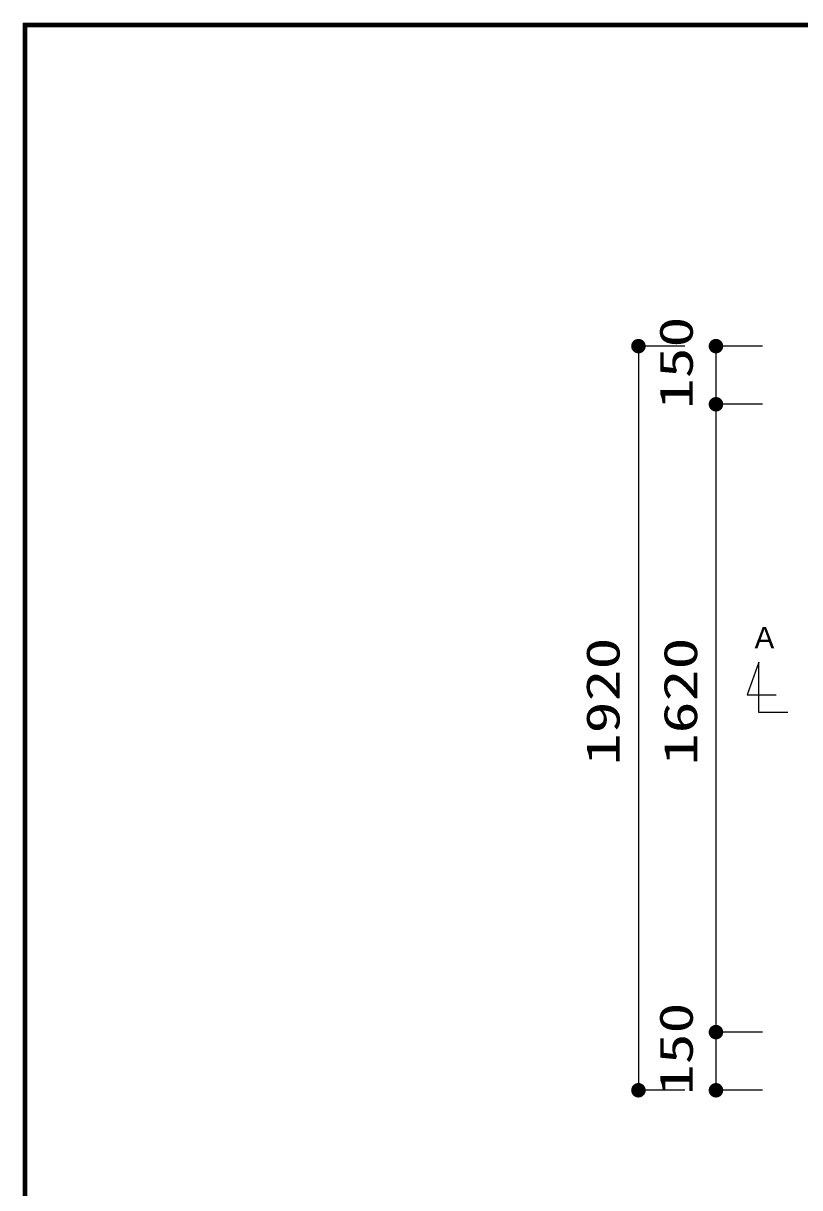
# Model space of a CAD drawing. Units: millimetres, scale not verified. Extents: x -9673 to 7645, y -6713 to 5365.
# Drawn here: x -8542 to -6539, y 2360 to 5365 of the extents above; entities that cross this region are included whole.
import ezdxf
from ezdxf.enums import TextEntityAlignment as Align

# ---------------------------------------------------------------- set-up
doc = ezdxf.new("R2010")
doc.units = ezdxf.units.MM
doc.header["$LTSCALE"] = 30
for name, color, linetype, lineweight in [('0-1_KIKI', 3, 'Continuous', 25), ('0-5_MOJI', 7, 'Continuous', 25), ('0-6_SUNPO', 7, 'Continuous', 25)]:
    doc.layers.add(name, color=color, linetype=linetype, lineweight=lineweight)
doc.styles.add('MS Gothic', font='')
doc.styles.add('ＭＳ ゴシック', font='')
doc.styles.get('MS Gothic').set_extended_font_data('MS Gothic')
doc.styles.get('ＭＳ ゴシック').set_extended_font_data('MS Gothic')

msp = doc.modelspace()

# ---------------------------------------------------------------- linework, layer by layer
at = {"layer": '0-1_KIKI'}
msp.add_lwpolyline([(-6569.72, 3586.55), (-6644.72, 3586.55), (-6644.72, 3716.55), (-6674.72, 3631.55), (-6599.72, 3631.55)], dxfattribs=at)
at = {"layer": '0-5_MOJI', "color": 4}
for p, q in [((-6835.39, 4531.55), (-6955.39, 4531.55)), ((-6955.39, 4531.55), (-6955.39, 2611.55)), ((-6635.39, 4531.55), (-6755.39, 4531.55)), ((-6755.39, 4531.55), (-6755.39, 4381.55)), ((-6635.39, 4381.55), (-6755.39, 4381.55)), ((-6635.39, 4381.55), (-6755.39, 4381.55)), ((-6755.39, 4381.55), (-6755.39, 2761.55)), ((-6635.39, 2761.55), (-6755.39, 2761.55)), ((-6635.39, 2761.55), (-6755.39, 2761.55)), ((-6755.39, 2761.55), (-6755.39, 2611.55)), ((-6835.39, 2611.55), (-6955.39, 2611.55)), ((-6635.39, 2611.55), (-6755.39, 2611.55))]:
    msp.add_line(p, q, dxfattribs=at)
at = {"layer": '0-5_MOJI'}
for points in [[(-6972.72, 4538.72), (-6955.39, 4531.55), (-6973.78, 4535.21)], [(-6970.98, 4541.97), (-6955.39, 4531.55), (-6972.72, 4538.72)], [(-6968.65, 4544.81), (-6955.39, 4531.55), (-6970.98, 4541.97)], [(-6965.81, 4547.14), (-6955.39, 4531.55), (-6968.65, 4544.81)], [(-6962.57, 4548.87), (-6955.39, 4531.55), (-6965.81, 4547.14)], [(-6959.05, 4549.94), (-6955.39, 4531.55), (-6962.57, 4548.87)], [(-6955.39, 4550.3), (-6955.39, 4531.55), (-6959.05, 4549.94)], [(-6951.74, 4549.94), (-6955.39, 4531.55), (-6955.39, 4550.3)], [(-6948.22, 4548.87), (-6955.39, 4531.55), (-6951.74, 4549.94)], [(-6944.98, 4547.14), (-6955.39, 4531.55), (-6948.22, 4548.87)], [(-6942.13, 4544.81), (-6955.39, 4531.55), (-6944.98, 4547.14)], [(-6939.8, 4541.97), (-6955.39, 4531.55), (-6942.13, 4544.81)], [(-6938.07, 4538.72), (-6955.39, 4531.55), (-6939.8, 4541.97)], [(-6937, 4535.21), (-6955.39, 4531.55), (-6938.07, 4538.72)], [(-6772.72, 4538.72), (-6755.39, 4531.55), (-6773.78, 4535.21)], [(-6770.98, 4541.97), (-6755.39, 4531.55), (-6772.72, 4538.72)], [(-6768.65, 4544.81), (-6755.39, 4531.55), (-6770.98, 4541.97)], [(-6765.81, 4547.14), (-6755.39, 4531.55), (-6768.65, 4544.81)], [(-6762.57, 4548.87), (-6755.39, 4531.55), (-6765.81, 4547.14)], [(-6759.05, 4549.94), (-6755.39, 4531.55), (-6762.57, 4548.87)], [(-6755.39, 4550.3), (-6755.39, 4531.55), (-6759.05, 4549.94)], [(-6751.74, 4549.94), (-6755.39, 4531.55), (-6755.39, 4550.3)], [(-6748.22, 4548.87), (-6755.39, 4531.55), (-6751.74, 4549.94)], [(-6744.98, 4547.14), (-6755.39, 4531.55), (-6748.22, 4548.87)], [(-6742.13, 4544.81), (-6755.39, 4531.55), (-6744.98, 4547.14)], [(-6739.8, 4541.97), (-6755.39, 4531.55), (-6742.13, 4544.81)], [(-6738.07, 4538.72), (-6755.39, 4531.55), (-6739.8, 4541.97)], [(-6737, 4535.21), (-6755.39, 4531.55), (-6738.07, 4538.72)], [(-6973.78, 4535.21), (-6955.39, 4531.55), (-6974.14, 4531.55)], [(-6974.14, 4531.55), (-6955.39, 4531.55), (-6973.78, 4527.89)], [(-6973.78, 4527.89), (-6955.39, 4531.55), (-6972.72, 4524.37)], [(-6972.72, 4524.37), (-6955.39, 4531.55), (-6970.98, 4521.13)], [(-6970.98, 4521.13), (-6955.39, 4531.55), (-6968.65, 4518.29)], [(-6968.65, 4518.29), (-6955.39, 4531.55), (-6965.81, 4515.96)], [(-6965.81, 4515.96), (-6955.39, 4531.55), (-6962.57, 4514.23)], [(-6962.57, 4514.23), (-6955.39, 4531.55), (-6959.05, 4513.16)], [(-6959.05, 4513.16), (-6955.39, 4531.55), (-6955.39, 4512.8)], [(-6936.64, 4531.55), (-6955.39, 4531.55), (-6937, 4535.21)], [(-6955.39, 4512.8), (-6955.39, 4531.55), (-6951.74, 4513.16)], [(-6951.74, 4513.16), (-6955.39, 4531.55), (-6948.22, 4514.23)], [(-6948.22, 4514.23), (-6955.39, 4531.55), (-6944.98, 4515.96)], [(-6944.98, 4515.96), (-6955.39, 4531.55), (-6942.13, 4518.29)], [(-6942.13, 4518.29), (-6955.39, 4531.55), (-6939.8, 4521.13)], [(-6939.8, 4521.13), (-6955.39, 4531.55), (-6938.07, 4524.37)], [(-6938.07, 4524.37), (-6955.39, 4531.55), (-6937, 4527.89)], [(-6937, 4527.89), (-6955.39, 4531.55), (-6936.64, 4531.55)], [(-6773.78, 4535.21), (-6755.39, 4531.55), (-6774.14, 4531.55)], [(-6774.14, 4531.55), (-6755.39, 4531.55), (-6773.78, 4527.89)], [(-6773.78, 4527.89), (-6755.39, 4531.55), (-6772.72, 4524.37)], [(-6772.72, 4524.37), (-6755.39, 4531.55), (-6770.98, 4521.13)], [(-6770.98, 4521.13), (-6755.39, 4531.55), (-6768.65, 4518.29)], [(-6768.65, 4518.29), (-6755.39, 4531.55), (-6765.81, 4515.96)], [(-6765.81, 4515.96), (-6755.39, 4531.55), (-6762.57, 4514.23)], [(-6762.57, 4514.23), (-6755.39, 4531.55), (-6759.05, 4513.16)], [(-6759.05, 4513.16), (-6755.39, 4531.55), (-6755.39, 4512.8)], [(-6736.64, 4531.55), (-6755.39, 4531.55), (-6737, 4535.21)], [(-6755.39, 4512.8), (-6755.39, 4531.55), (-6751.74, 4513.16)], [(-6751.74, 4513.16), (-6755.39, 4531.55), (-6748.22, 4514.23)], [(-6748.22, 4514.23), (-6755.39, 4531.55), (-6744.98, 4515.96)], [(-6744.98, 4515.96), (-6755.39, 4531.55), (-6742.13, 4518.29)], [(-6742.13, 4518.29), (-6755.39, 4531.55), (-6739.8, 4521.13)], [(-6739.8, 4521.13), (-6755.39, 4531.55), (-6738.07, 4524.37)], [(-6738.07, 4524.37), (-6755.39, 4531.55), (-6737, 4527.89)], [(-6737, 4527.89), (-6755.39, 4531.55), (-6736.64, 4531.55)], [(-6772.72, 4388.72), (-6755.39, 4381.55), (-6773.78, 4385.21)], [(-6772.72, 4388.72), (-6755.39, 4381.55), (-6773.78, 4385.21)], [(-6770.98, 4391.97), (-6755.39, 4381.55), (-6772.72, 4388.72)], [(-6770.98, 4391.97), (-6755.39, 4381.55), (-6772.72, 4388.72)], [(-6768.65, 4394.81), (-6755.39, 4381.55), (-6770.98, 4391.97)], [(-6768.65, 4394.81), (-6755.39, 4381.55), (-6770.98, 4391.97)], [(-6765.81, 4397.14), (-6755.39, 4381.55), (-6768.65, 4394.81)], [(-6765.81, 4397.14), (-6755.39, 4381.55), (-6768.65, 4394.81)], [(-6762.57, 4398.87), (-6755.39, 4381.55), (-6765.81, 4397.14)], [(-6762.57, 4398.87), (-6755.39, 4381.55), (-6765.81, 4397.14)], [(-6759.05, 4399.94), (-6755.39, 4381.55), (-6762.57, 4398.87)], [(-6759.05, 4399.94), (-6755.39, 4381.55), (-6762.57, 4398.87)], [(-6755.39, 4400.3), (-6755.39, 4381.55), (-6759.05, 4399.94)], [(-6755.39, 4400.3), (-6755.39, 4381.55), (-6759.05, 4399.94)], [(-6751.74, 4399.94), (-6755.39, 4381.55), (-6755.39, 4400.3)], [(-6751.74, 4399.94), (-6755.39, 4381.55), (-6755.39, 4400.3)], [(-6748.22, 4398.87), (-6755.39, 4381.55), (-6751.74, 4399.94)], [(-6748.22, 4398.87), (-6755.39, 4381.55), (-6751.74, 4399.94)], [(-6744.98, 4397.14), (-6755.39, 4381.55), (-6748.22, 4398.87)], [(-6744.98, 4397.14), (-6755.39, 4381.55), (-6748.22, 4398.87)], [(-6742.13, 4394.81), (-6755.39, 4381.55), (-6744.98, 4397.14)], [(-6742.13, 4394.81), (-6755.39, 4381.55), (-6744.98, 4397.14)], [(-6739.8, 4391.97), (-6755.39, 4381.55), (-6742.13, 4394.81)], [(-6739.8, 4391.97), (-6755.39, 4381.55), (-6742.13, 4394.81)], [(-6738.07, 4388.72), (-6755.39, 4381.55), (-6739.8, 4391.97)], [(-6738.07, 4388.72), (-6755.39, 4381.55), (-6739.8, 4391.97)], [(-6737, 4385.21), (-6755.39, 4381.55), (-6738.07, 4388.72)], [(-6737, 4385.21), (-6755.39, 4381.55), (-6738.07, 4388.72)], [(-6773.78, 4385.21), (-6755.39, 4381.55), (-6774.14, 4381.55)], [(-6773.78, 4385.21), (-6755.39, 4381.55), (-6774.14, 4381.55)], [(-6774.14, 4381.55), (-6755.39, 4381.55), (-6773.78, 4377.89)], [(-6774.14, 4381.55), (-6755.39, 4381.55), (-6773.78, 4377.89)], [(-6773.78, 4377.89), (-6755.39, 4381.55), (-6772.72, 4374.37)], [(-6773.78, 4377.89), (-6755.39, 4381.55), (-6772.72, 4374.37)], [(-6772.72, 4374.37), (-6755.39, 4381.55), (-6770.98, 4371.13)], [(-6772.72, 4374.37), (-6755.39, 4381.55), (-6770.98, 4371.13)], [(-6770.98, 4371.13), (-6755.39, 4381.55), (-6768.65, 4368.29)], [(-6770.98, 4371.13), (-6755.39, 4381.55), (-6768.65, 4368.29)], [(-6768.65, 4368.29), (-6755.39, 4381.55), (-6765.81, 4365.96)], [(-6768.65, 4368.29), (-6755.39, 4381.55), (-6765.81, 4365.96)], [(-6765.81, 4365.96), (-6755.39, 4381.55), (-6762.57, 4364.23)], [(-6765.81, 4365.96), (-6755.39, 4381.55), (-6762.57, 4364.23)], [(-6762.57, 4364.23), (-6755.39, 4381.55), (-6759.05, 4363.16)], [(-6762.57, 4364.23), (-6755.39, 4381.55), (-6759.05, 4363.16)], [(-6759.05, 4363.16), (-6755.39, 4381.55), (-6755.39, 4362.8)], [(-6759.05, 4363.16), (-6755.39, 4381.55), (-6755.39, 4362.8)], [(-6736.64, 4381.55), (-6755.39, 4381.55), (-6737, 4385.21)], [(-6736.64, 4381.55), (-6755.39, 4381.55), (-6737, 4385.21)], [(-6755.39, 4362.8), (-6755.39, 4381.55), (-6751.74, 4363.16)], [(-6751.74, 4363.16), (-6755.39, 4381.55), (-6748.22, 4364.23)], [(-6748.22, 4364.23), (-6755.39, 4381.55), (-6744.98, 4365.96)], [(-6744.98, 4365.96), (-6755.39, 4381.55), (-6742.13, 4368.29)], [(-6742.13, 4368.29), (-6755.39, 4381.55), (-6739.8, 4371.13)], [(-6739.8, 4371.13), (-6755.39, 4381.55), (-6738.07, 4374.37)], [(-6738.07, 4374.37), (-6755.39, 4381.55), (-6737, 4377.89)], [(-6737, 4377.89), (-6755.39, 4381.55), (-6736.64, 4381.55)], [(-6755.39, 4362.8), (-6755.39, 4381.55), (-6751.74, 4363.16)], [(-6751.74, 4363.16), (-6755.39, 4381.55), (-6748.22, 4364.23)], [(-6748.22, 4364.23), (-6755.39, 4381.55), (-6744.98, 4365.96)], [(-6744.98, 4365.96), (-6755.39, 4381.55), (-6742.13, 4368.29)], [(-6742.13, 4368.29), (-6755.39, 4381.55), (-6739.8, 4371.13)], [(-6739.8, 4371.13), (-6755.39, 4381.55), (-6738.07, 4374.37)], [(-6738.07, 4374.37), (-6755.39, 4381.55), (-6737, 4377.89)], [(-6737, 4377.89), (-6755.39, 4381.55), (-6736.64, 4381.55)], [(-6773.78, 2765.21), (-6755.39, 2761.55), (-6774.14, 2761.55)], [(-6773.78, 2765.21), (-6755.39, 2761.55), (-6774.14, 2761.55)], [(-6772.72, 2768.72), (-6755.39, 2761.55), (-6773.78, 2765.21)], [(-6772.72, 2768.72), (-6755.39, 2761.55), (-6773.78, 2765.21)], [(-6770.98, 2771.97), (-6755.39, 2761.55), (-6772.72, 2768.72)], [(-6770.98, 2771.97), (-6755.39, 2761.55), (-6772.72, 2768.72)], [(-6768.65, 2774.81), (-6755.39, 2761.55), (-6770.98, 2771.97)], [(-6768.65, 2774.81), (-6755.39, 2761.55), (-6770.98, 2771.97)], [(-6765.81, 2777.14), (-6755.39, 2761.55), (-6768.65, 2774.81)], [(-6765.81, 2777.14), (-6755.39, 2761.55), (-6768.65, 2774.81)], [(-6762.57, 2778.87), (-6755.39, 2761.55), (-6765.81, 2777.14)], [(-6762.57, 2778.87), (-6755.39, 2761.55), (-6765.81, 2777.14)], [(-6759.05, 2779.94), (-6755.39, 2761.55), (-6762.57, 2778.87)], [(-6759.05, 2779.94), (-6755.39, 2761.55), (-6762.57, 2778.87)], [(-6755.39, 2780.3), (-6755.39, 2761.55), (-6759.05, 2779.94)], [(-6755.39, 2780.3), (-6755.39, 2761.55), (-6759.05, 2779.94)], [(-6751.74, 2779.94), (-6755.39, 2761.55), (-6755.39, 2780.3)], [(-6751.74, 2779.94), (-6755.39, 2761.55), (-6755.39, 2780.3)], [(-6748.22, 2778.87), (-6755.39, 2761.55), (-6751.74, 2779.94)], [(-6748.22, 2778.87), (-6755.39, 2761.55), (-6751.74, 2779.94)], [(-6744.98, 2777.14), (-6755.39, 2761.55), (-6748.22, 2778.87)], [(-6744.98, 2777.14), (-6755.39, 2761.55), (-6748.22, 2778.87)], [(-6742.13, 2774.81), (-6755.39, 2761.55), (-6744.98, 2777.14)], [(-6742.13, 2774.81), (-6755.39, 2761.55), (-6744.98, 2777.14)], [(-6739.8, 2771.97), (-6755.39, 2761.55), (-6742.13, 2774.81)], [(-6739.8, 2771.97), (-6755.39, 2761.55), (-6742.13, 2774.81)], [(-6738.07, 2768.72), (-6755.39, 2761.55), (-6739.8, 2771.97)], [(-6738.07, 2768.72), (-6755.39, 2761.55), (-6739.8, 2771.97)], [(-6737, 2765.21), (-6755.39, 2761.55), (-6738.07, 2768.72)], [(-6737, 2765.21), (-6755.39, 2761.55), (-6738.07, 2768.72)], [(-6736.64, 2761.55), (-6755.39, 2761.55), (-6737, 2765.21)], [(-6736.64, 2761.55), (-6755.39, 2761.55), (-6737, 2765.21)], [(-6774.14, 2761.55), (-6755.39, 2761.55), (-6773.78, 2757.89)], [(-6774.14, 2761.55), (-6755.39, 2761.55), (-6773.78, 2757.89)], [(-6773.78, 2757.89), (-6755.39, 2761.55), (-6772.72, 2754.37)], [(-6773.78, 2757.89), (-6755.39, 2761.55), (-6772.72, 2754.37)], [(-6772.72, 2754.37), (-6755.39, 2761.55), (-6770.98, 2751.13)], [(-6772.72, 2754.37), (-6755.39, 2761.55), (-6770.98, 2751.13)], [(-6770.98, 2751.13), (-6755.39, 2761.55), (-6768.65, 2748.29)], [(-6770.98, 2751.13), (-6755.39, 2761.55), (-6768.65, 2748.29)], [(-6768.65, 2748.29), (-6755.39, 2761.55), (-6765.81, 2745.96)], [(-6768.65, 2748.29), (-6755.39, 2761.55), (-6765.81, 2745.96)], [(-6765.81, 2745.96), (-6755.39, 2761.55), (-6762.57, 2744.23)], [(-6765.81, 2745.96), (-6755.39, 2761.55), (-6762.57, 2744.23)], [(-6762.57, 2744.23), (-6755.39, 2761.55), (-6759.05, 2743.16)], [(-6762.57, 2744.23), (-6755.39, 2761.55), (-6759.05, 2743.16)], [(-6759.05, 2743.16), (-6755.39, 2761.55), (-6755.39, 2742.8)], [(-6759.05, 2743.16), (-6755.39, 2761.55), (-6755.39, 2742.8)], [(-6755.39, 2742.8), (-6755.39, 2761.55), (-6751.74, 2743.16)], [(-6751.74, 2743.16), (-6755.39, 2761.55), (-6748.22, 2744.23)], [(-6748.22, 2744.23), (-6755.39, 2761.55), (-6744.98, 2745.96)], [(-6744.98, 2745.96), (-6755.39, 2761.55), (-6742.13, 2748.29)], [(-6742.13, 2748.29), (-6755.39, 2761.55), (-6739.8, 2751.13)], [(-6739.8, 2751.13), (-6755.39, 2761.55), (-6738.07, 2754.37)], [(-6738.07, 2754.37), (-6755.39, 2761.55), (-6737, 2757.89)], [(-6737, 2757.89), (-6755.39, 2761.55), (-6736.64, 2761.55)], [(-6755.39, 2742.8), (-6755.39, 2761.55), (-6751.74, 2743.16)], [(-6751.74, 2743.16), (-6755.39, 2761.55), (-6748.22, 2744.23)], [(-6748.22, 2744.23), (-6755.39, 2761.55), (-6744.98, 2745.96)], [(-6744.98, 2745.96), (-6755.39, 2761.55), (-6742.13, 2748.29)], [(-6742.13, 2748.29), (-6755.39, 2761.55), (-6739.8, 2751.13)], [(-6739.8, 2751.13), (-6755.39, 2761.55), (-6738.07, 2754.37)], [(-6738.07, 2754.37), (-6755.39, 2761.55), (-6737, 2757.89)], [(-6737, 2757.89), (-6755.39, 2761.55), (-6736.64, 2761.55)], [(-6973.78, 2615.21), (-6955.39, 2611.55), (-6974.14, 2611.55)], [(-6972.72, 2618.72), (-6955.39, 2611.55), (-6973.78, 2615.21)], [(-6970.98, 2621.97), (-6955.39, 2611.55), (-6972.72, 2618.72)], [(-6968.65, 2624.81), (-6955.39, 2611.55), (-6970.98, 2621.97)], [(-6965.81, 2627.14), (-6955.39, 2611.55), (-6968.65, 2624.81)], [(-6962.57, 2628.87), (-6955.39, 2611.55), (-6965.81, 2627.14)], [(-6959.05, 2629.94), (-6955.39, 2611.55), (-6962.57, 2628.87)], [(-6955.39, 2630.3), (-6955.39, 2611.55), (-6959.05, 2629.94)], [(-6951.74, 2629.94), (-6955.39, 2611.55), (-6955.39, 2630.3)], [(-6948.22, 2628.87), (-6955.39, 2611.55), (-6951.74, 2629.94)], [(-6944.98, 2627.14), (-6955.39, 2611.55), (-6948.22, 2628.87)], [(-6942.13, 2624.81), (-6955.39, 2611.55), (-6944.98, 2627.14)], [(-6939.8, 2621.97), (-6955.39, 2611.55), (-6942.13, 2624.81)], [(-6938.07, 2618.72), (-6955.39, 2611.55), (-6939.8, 2621.97)], [(-6937, 2615.21), (-6955.39, 2611.55), (-6938.07, 2618.72)], [(-6936.64, 2611.55), (-6955.39, 2611.55), (-6937, 2615.21)], [(-6773.78, 2615.21), (-6755.39, 2611.55), (-6774.14, 2611.55)], [(-6772.72, 2618.72), (-6755.39, 2611.55), (-6773.78, 2615.21)], [(-6770.98, 2621.97), (-6755.39, 2611.55), (-6772.72, 2618.72)], [(-6768.65, 2624.81), (-6755.39, 2611.55), (-6770.98, 2621.97)], [(-6765.81, 2627.14), (-6755.39, 2611.55), (-6768.65, 2624.81)], [(-6762.57, 2628.87), (-6755.39, 2611.55), (-6765.81, 2627.14)], [(-6759.05, 2629.94), (-6755.39, 2611.55), (-6762.57, 2628.87)], [(-6755.39, 2630.3), (-6755.39, 2611.55), (-6759.05, 2629.94)], [(-6751.74, 2629.94), (-6755.39, 2611.55), (-6755.39, 2630.3)], [(-6748.22, 2628.87), (-6755.39, 2611.55), (-6751.74, 2629.94)], [(-6744.98, 2627.14), (-6755.39, 2611.55), (-6748.22, 2628.87)], [(-6742.13, 2624.81), (-6755.39, 2611.55), (-6744.98, 2627.14)], [(-6739.8, 2621.97), (-6755.39, 2611.55), (-6742.13, 2624.81)], [(-6738.07, 2618.72), (-6755.39, 2611.55), (-6739.8, 2621.97)], [(-6737, 2615.21), (-6755.39, 2611.55), (-6738.07, 2618.72)], [(-6736.64, 2611.55), (-6755.39, 2611.55), (-6737, 2615.21)], [(-6974.14, 2611.55), (-6955.39, 2611.55), (-6973.78, 2607.89)], [(-6973.78, 2607.89), (-6955.39, 2611.55), (-6972.72, 2604.37)], [(-6972.72, 2604.37), (-6955.39, 2611.55), (-6970.98, 2601.13)], [(-6970.98, 2601.13), (-6955.39, 2611.55), (-6968.65, 2598.29)], [(-6968.65, 2598.29), (-6955.39, 2611.55), (-6965.81, 2595.96)], [(-6965.81, 2595.96), (-6955.39, 2611.55), (-6962.57, 2594.23)], [(-6962.57, 2594.23), (-6955.39, 2611.55), (-6959.05, 2593.16)], [(-6959.05, 2593.16), (-6955.39, 2611.55), (-6955.39, 2592.8)], [(-6955.39, 2592.8), (-6955.39, 2611.55), (-6951.74, 2593.16)], [(-6951.74, 2593.16), (-6955.39, 2611.55), (-6948.22, 2594.23)], [(-6948.22, 2594.23), (-6955.39, 2611.55), (-6944.98, 2595.96)], [(-6944.98, 2595.96), (-6955.39, 2611.55), (-6942.13, 2598.29)], [(-6942.13, 2598.29), (-6955.39, 2611.55), (-6939.8, 2601.13)], [(-6939.8, 2601.13), (-6955.39, 2611.55), (-6938.07, 2604.37)], [(-6938.07, 2604.37), (-6955.39, 2611.55), (-6937, 2607.89)], [(-6937, 2607.89), (-6955.39, 2611.55), (-6936.64, 2611.55)], [(-6774.14, 2611.55), (-6755.39, 2611.55), (-6773.78, 2607.89)], [(-6773.78, 2607.89), (-6755.39, 2611.55), (-6772.72, 2604.37)], [(-6772.72, 2604.37), (-6755.39, 2611.55), (-6770.98, 2601.13)], [(-6770.98, 2601.13), (-6755.39, 2611.55), (-6768.65, 2598.29)], [(-6768.65, 2598.29), (-6755.39, 2611.55), (-6765.81, 2595.96)], [(-6765.81, 2595.96), (-6755.39, 2611.55), (-6762.57, 2594.23)], [(-6762.57, 2594.23), (-6755.39, 2611.55), (-6759.05, 2593.16)], [(-6759.05, 2593.16), (-6755.39, 2611.55), (-6755.39, 2592.8)], [(-6755.39, 2592.8), (-6755.39, 2611.55), (-6751.74, 2593.16)], [(-6751.74, 2593.16), (-6755.39, 2611.55), (-6748.22, 2594.23)], [(-6748.22, 2594.23), (-6755.39, 2611.55), (-6744.98, 2595.96)], [(-6744.98, 2595.96), (-6755.39, 2611.55), (-6742.13, 2598.29)], [(-6742.13, 2598.29), (-6755.39, 2611.55), (-6739.8, 2601.13)], [(-6739.8, 2601.13), (-6755.39, 2611.55), (-6738.07, 2604.37)], [(-6738.07, 2604.37), (-6755.39, 2611.55), (-6737, 2607.89)], [(-6737, 2607.89), (-6755.39, 2611.55), (-6736.64, 2611.55)]]:
    msp.add_solid(points, dxfattribs=at)
at = {"layer": '0-6_SUNPO'}
for p, q in [((-8541.89, 5364.6), (7644.91, 5364.6)), ((-8541.89, 5364.6), (-8541.89, -6220.21)), ((-8541.29, 5364), (7644.31, 5364)), ((-8541.29, 5364), (-8541.29, -6219.61)), ((-8540.69, 5363.4), (7643.71, 5363.4)), ((-8540.69, 5363.4), (-8540.69, -6219.01)), ((-8540.09, 5362.8), (7643.11, 5362.8)), ((-8540.09, 5362.8), (-8540.09, -6218.41)), ((-8539.49, 5362.2), (7642.51, 5362.2)), ((-8539.49, 5362.2), (-8539.49, -6217.81)), ((-8538.89, 5361.6), (7641.91, 5361.6)), ((-8538.89, 5361.6), (-8538.89, -6217.21)), ((-8538.29, 5361), (7641.31, 5361)), ((-8538.29, 5361), (-8538.29, -6216.61)), ((-8537.69, 5360.4), (7640.71, 5360.4)), ((-8537.69, 5360.4), (-8537.69, -6216.01)), ((-8537.09, 5359.8), (7640.11, 5359.8)), ((-8537.09, 5359.8), (-8537.09, -6215.41)), ((-8536.49, 5359.2), (7639.51, 5359.2)), ((-8536.49, 5359.2), (-8536.49, -6214.81)), ((-8535.89, 5358.6), (7638.91, 5358.6)), ((-8535.89, 5358.6), (-8535.89, -6214.21)), ((-8535.29, 5358), (7638.31, 5358)), ((-8535.29, 5358), (-8535.29, -6213.61)), ((-8534.69, 5357.4), (7637.71, 5357.4)), ((-8534.69, 5357.4), (-8534.69, -6213.01)), ((-8534.09, 5356.8), (7637.11, 5356.8)), ((-8534.09, 5356.8), (-8534.09, -6212.41)), ((-8533.49, 5356.2), (7636.51, 5356.2)), ((-8533.49, 5356.2), (-8533.49, -6211.81))]:
    msp.add_line(p, q, dxfattribs=at)

# ---------------------------------------------------------------- texts
at = {"layer": '0-1_KIKI', "color": 4, "style": 'MS Gothic'}
msp.add_text('Ａ', height=54.99, dxfattribs=at).set_placement((-6667.48, 3735.22), align=Align.BOTTOM_LEFT)
at = {"layer": '0-5_MOJI', "color": 3, "style": 'ＭＳ ゴシック'}
for s, width, p in [('150', 1.35, (-6789.14, 4369.12)), ('1920', 1.4, (-6977.89, 3449.84)), ('1620', 1.4, (-6777.89, 3449.84)), ('150', 1.35, (-6789.14, 2599.12))]:
    msp.add_text(s, height=86.59, rotation=90, dxfattribs=dict(at, width=width)).set_placement(p, align=Align.BOTTOM_LEFT)

doc.saveas('drawing.dxf')
